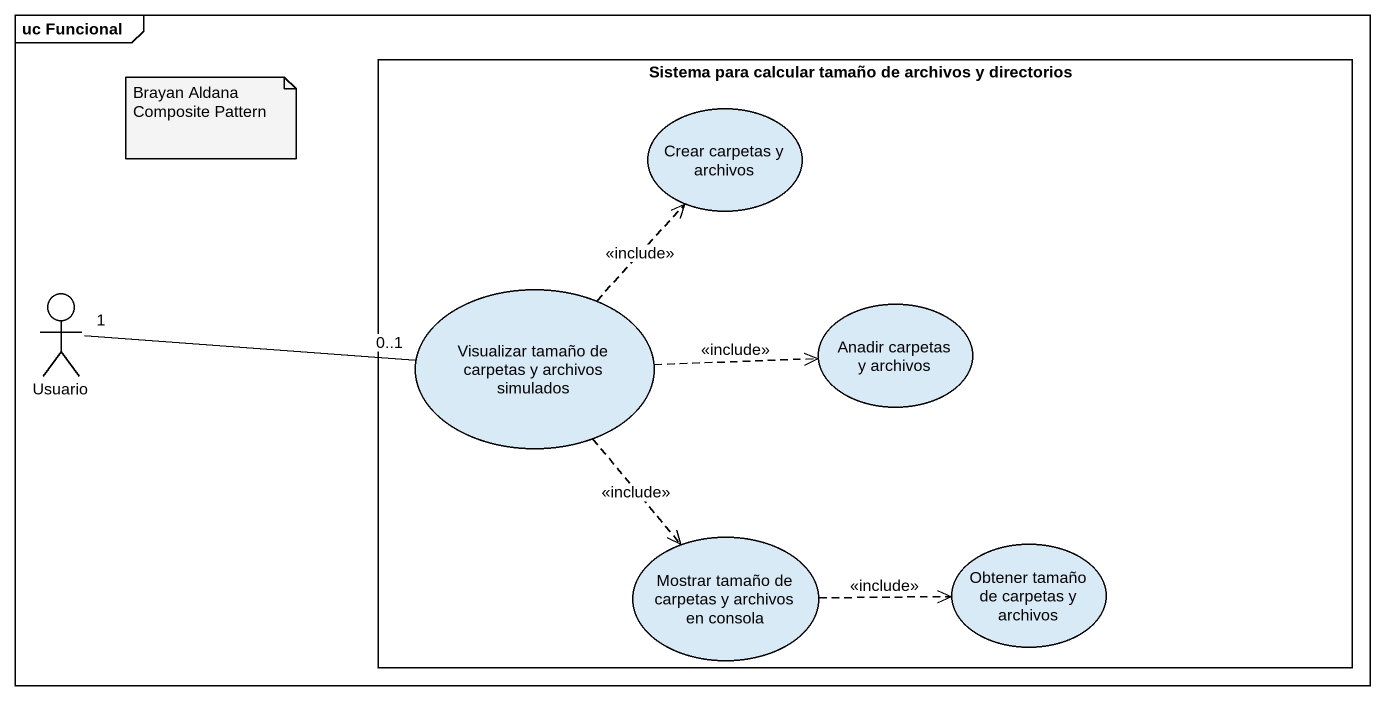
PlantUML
@startuml
mainframe uc Funcional
rectangle "Sistema para calcular tamaño de archivos y directorios" as Sistema_para_calcular {
  usecase "Crear carpetas y archivos" as Crear_carpetas_y_archivos
  usecase "Visualizar tamaño de carpetas y archivos simulados" as Visualizar_tamaño_de
  usecase "Anadir carpetas y archivos" as Anadir_carpetas_y_archivos
  usecase "Mostrar tamaño de carpetas y archivos en consola" as Mostrar_tamaño_de_carpetas
  usecase "Obtener tamaño de carpetas y archivos" as Obtener_tamaño_de_carpetas
}
actor Usuario
Usuario "1" -right- "0..1" Visualizar_tamaño_de
Visualizar_tamaño_de .up.> Crear_carpetas_y_archivos : <<include>>
Visualizar_tamaño_de .right.> Anadir_carpetas_y_archivos : <<include>>
Visualizar_tamaño_de ..> Mostrar_tamaño_de_carpetas : <<include>>
Mostrar_tamaño_de_carpetas .right.> Obtener_tamaño_de_carpetas : <<include>>
note as N1
  Brayan Aldana
  Composite Pattern
end note
@enduml
